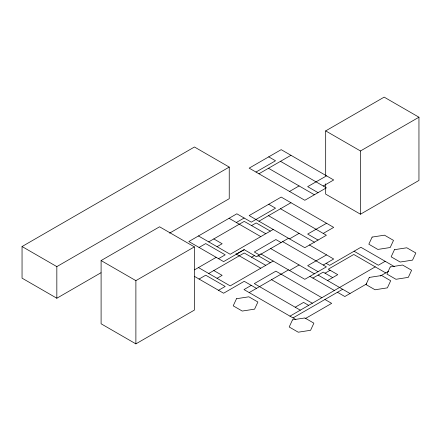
<?xml version="1.0" encoding="UTF-8"?>
<svg xmlns="http://www.w3.org/2000/svg" width="441" height="441" viewBox="0 0 441 441"><rect width="100%" height="100%" fill="white"/><g stroke="black" fill="none" stroke-linecap="round" stroke-linejoin="round"><path stroke-width="0.66" d="M251.276 285.371L244 289.577L289.969 316.147L375.252 266.866M100.978 272.742L56.834 298.232L22.05 278.15L22.05 246.536L194.453 146.996L229.237 167.084L229.237 198.698L169.581 233.135M22.05 246.536L56.834 266.618L229.237 167.084M101.099 260.559L159.576 226.795L194.365 246.877L194.365 310.106L135.883 343.87L101.099 323.788L101.099 260.559L135.883 280.641L194.365 246.877M325.684 175.568L325.684 130.894L384.166 97.13L418.95 117.212L418.95 180.441L360.473 214.205L325.684 194.123L325.684 183.814M323.231 186.003L333.688 179.967L281.187 149.659L249.165 168.142L255.984 172.051L275.52 160.772L268.729 156.853M255.984 172.051L258.933 173.782L290.955 155.293M289.533 191.449L299.092 185.931M236.343 222.507L244.138 218.008M325.684 130.894L360.473 150.976L418.95 117.212M199.056 247.44L205.726 243.592L225.202 254.832L218.532 258.685M208.709 241.877L244.215 221.376L265.785 233.724M323.231 233.421L333.688 227.385L281.187 197.077L249.165 215.566L258.933 221.206L290.955 202.717M251.546 225.61L256.177 222.937L270.322 231.106M217.049 246.69L222.148 243.746L213.808 238.934M194.492 269.864L216.112 257.384M273.205 229.441L230.185 254.275L198.461 235.957M236.343 254.121L244.138 249.623L256.48 256.761L288.502 238.272M244.237 249.694L223.604 261.612L188.814 241.53L236.845 213.797L251.326 222.159L275.52 208.191L268.729 204.271M199.056 279.054L205.726 275.201L225.202 286.446L218.532 290.299M208.709 273.486L244.215 252.991L265.785 265.339M251.546 257.224L254.44 255.554M217.049 278.304L222.148 275.36L213.808 270.548M289.533 238.868L299.092 233.35M273.205 261.055L230.185 285.889L198.461 267.571M249.204 292.581L288.502 269.886M289.533 270.482L299.092 264.964M323.231 265.035L333.688 258.999L309.35 244.948M312.889 278.078L323.198 272.125L332.679 277.598M325.05 273.194L330.127 270.261M327.564 280.548L337.756 274.666L328.275 269.197L353.781 254.474L385.715 272.907M295.205 307.228L303.551 302.41L308.661 305.359M385.175 261.293L378.345 265.234L354.073 251.221M289.969 316.147L293.056 317.895L342.651 289.263M305.089 318.711L331.66 303.369L324.94 299.489M366.675 283.899L344.823 296.517L337.459 292.262M380.357 276L388.593 271.248M326.555 175.849L307.664 186.648L318.049 192.645M326.555 223.267L307.664 234.072L318.049 240.064M326.555 254.881L307.664 265.68L318.049 271.678M280.498 161.334L326.39 187.827L304.825 200.28L258.933 173.782M268.492 168.264L314.383 194.762M394.353 266.596L360.903 247.28L329.631 265.339L326.169 263.338M280.498 208.753L326.39 235.246L304.825 247.699L258.933 221.206M268.492 215.682L314.383 242.181M282.273 241.392L326.39 266.86L304.825 279.313L260.697 253.834M281.088 242.556L275.884 239.551L254.314 252.004L259.517 255.008M229.055 218.295L260.78 236.613M318.088 275.079L350.022 293.513M270.283 248.333L314.383 273.795M309.924 276.369L334.361 290.476M257.941 255.571L270.322 262.72M321.88 297.725L275.884 271.165L254.314 283.618L300.315 310.177M235.885 253.856L260.78 268.227M271.535 279.682L312.333 303.237M256.48 288.375L244.237 281.308L223.604 293.226L194.509 276.424M293.056 317.895L295.856 319.516M360.473 150.976L360.473 214.205M135.883 280.641L135.883 343.87M56.834 266.618L56.834 298.232M236.514 298.711L233.206 305.839L242.241 311.054L254.584 309.147L257.891 302.019L248.856 296.804L236.514 298.711M292.51 319.857L289.202 326.985L298.237 332.2L310.58 330.292L313.887 323.165L304.852 317.95L292.51 319.857M372.127 237.082L368.819 244.209L377.854 249.43L390.202 247.517L393.51 240.389L384.469 235.174L372.127 237.082M369.304 277.428L365.997 284.555L375.032 289.77L387.38 287.863L390.687 280.735L381.647 275.52L369.304 277.428M394.458 249.689L391.15 256.816L400.185 262.037L412.533 260.124L415.841 252.996L406.8 247.781L394.458 249.689M390.23 266.937L386.922 274.065L395.957 279.28L408.3 277.372L411.607 270.245L402.572 265.024L390.23 266.937"/></g></svg>
